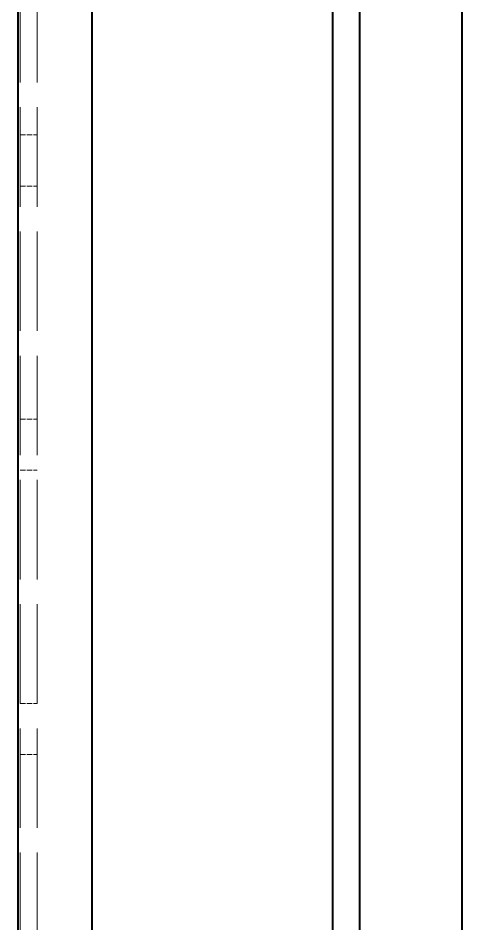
# Model space of a CAD drawing. Header units: millimetres. Extents: x 0 to 4752, y 0 to 3360.
# Drawn here: x 4050.7 to 4128.8, y 1141.5 to 1300.9 of the extents above; entities that cross this region are included whole.
import ezdxf

# ---------------------------------------------------------------- set-up
doc = ezdxf.new("R2010")
doc.units = ezdxf.units.MM
doc.header["$LTSCALE"] = 8
doc.linetypes.add('DASHED', pattern=[0.2067, 0.1654, -0.0413])
doc.layers.add('가려진 것(ISO)', color=2, linetype='DASHED', lineweight=18)
doc.layers.add('가시적인 것(ISO)', color=3, linetype='Continuous', lineweight=40)

msp = doc.modelspace()

# ---------------------------------------------------------------- linework, layer by layer
at = {"layer": '가려진 것(ISO)', "ltscale": 13.215807}
for p, q in [((4051.09, 502.83), (4051.09, 1398.83)), ((4054.09, 502.83), (4054.09, 1398.83))]:
    msp.add_line(p, q, dxfattribs=at)
at = {"layer": '가려진 것(ISO)', "ltscale": 0.714161}
for p, q in [((4051.09, 1280.33), (4054.09, 1280.33)), ((4051.09, 1271.33), (4054.09, 1271.33)), ((4051.09, 1230.33), (4054.09, 1230.33)), ((4051.09, 1221.33), (4054.09, 1221.33)), ((4051.09, 1180.33), (4054.09, 1180.33)), ((4051.09, 1171.33), (4054.09, 1171.33))]:
    msp.add_line(p, q, dxfattribs=at)
at = {"layer": '가시적인 것(ISO)'}
for p, q in [((4106.09, 500.53), (4106.09, 1400.53)), ((4063.74, 552.88), (4063.74, 1358.18)), ((4110.79, 1354.68), (4110.79, 696.38)), ((4128.79, 1354.18), (4128.79, 696.88)), ((4050.74, 565.88), (4050.74, 1345.18))]:
    msp.add_line(p, q, dxfattribs=at)

doc.saveas('drawing.dxf')
